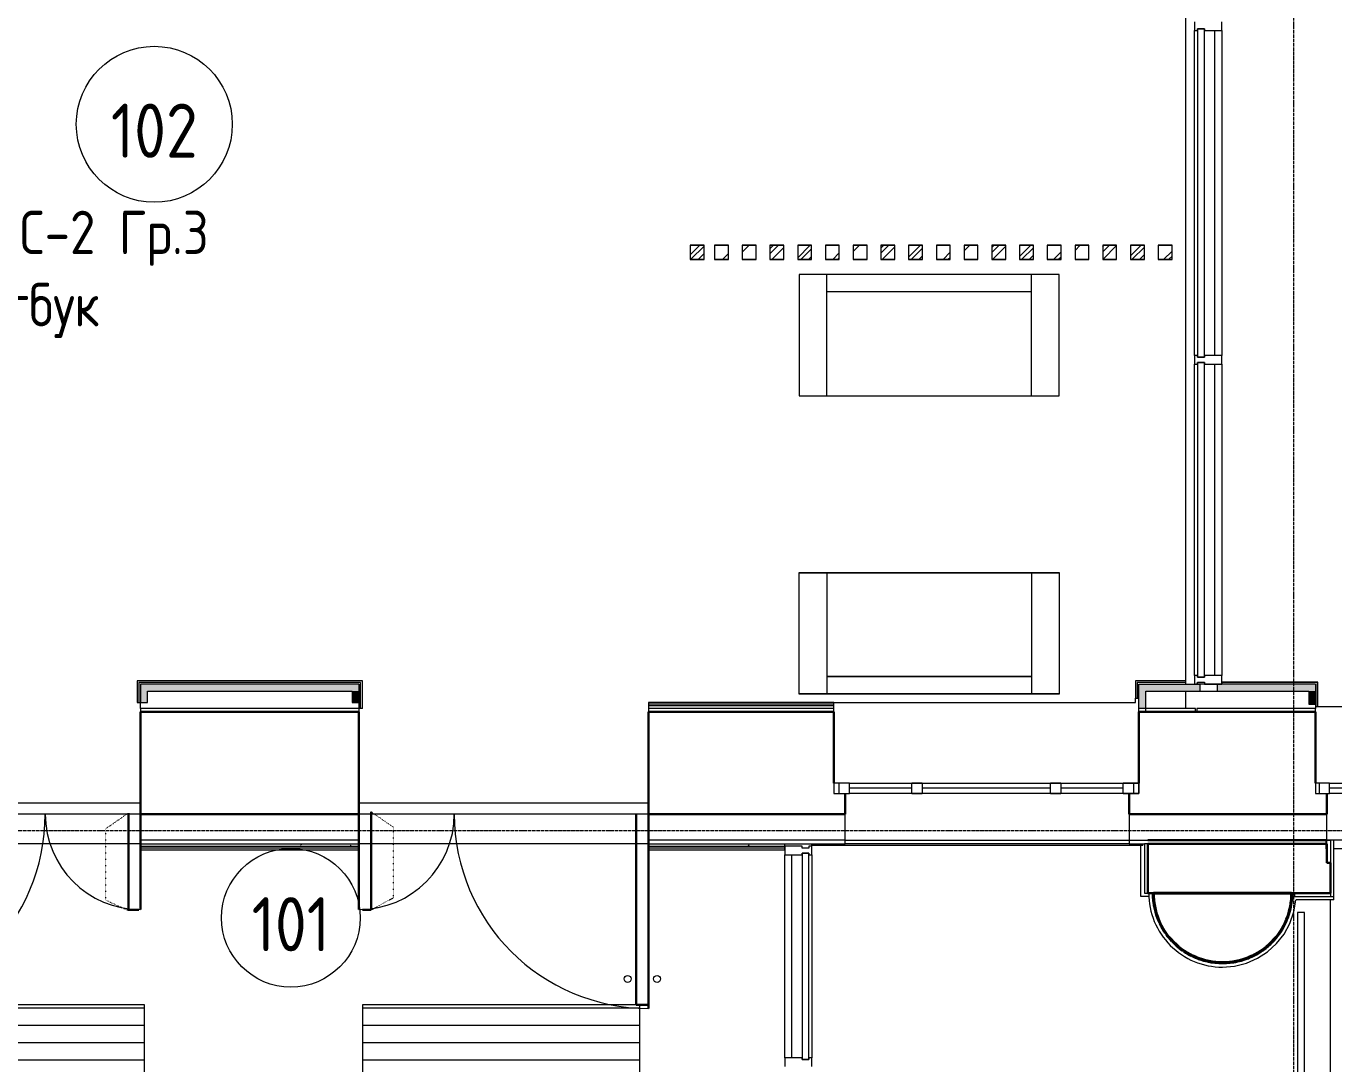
# Model space of a CAD drawing. Header units: millimetres. Extents: x -32 to 417638015, y -35 to 175284279.
# Drawn here: x 192930 to 200475, y 52216 to 58202 of the extents above; entities that cross this region are included whole.
import ezdxf
from ezdxf import colors
from ezdxf.entities.mleader import LeaderData, LeaderLine
from ezdxf.math import Vec2, Vec3

# ---------------------------------------------------------------- set-up
doc = ezdxf.new("R2010")
doc.units = ezdxf.units.MM
doc.linetypes.add('ADSK_Линия сетки', pattern=[25, 20, -2.5, 0, -2.5])
doc.linetypes.add('ADSK_Пунктирная_п1', pattern=[0.53, 0, -0.53])
for name, color, linetype, lineweight in [('_ Окна', 7, 'Continuous', 9), ('_ЭМ_ТХобщее_слой', 7, 'Continuous', 30), ('Аннотация', 7, 'Continuous', 18), ('Витраж', 7, 'Continuous', 9), ('Двери', 7, 'Continuous', 9), ('Колонны', 7, 'Continuous', 18), ('Ограждение', 7, 'Continuous', 9), ('Окна', 7, 'Continuous', 9), ('Оси', 253, 'Continuous', 9), ('Панели витража', 7, 'Continuous', 9), ('Перекрытие', 7, 'Continuous', 18), ('Стены внутренние', 7, 'Continuous', 18), ('Стены наружные', 7, 'Continuous', 18), ('Стены несущие', 7, 'Continuous', 30), ('Стены отделка', 7, 'Continuous', 30), ('Стены штриховка', 7, 'Continuous', 9), ('ТХ', 5, 'Continuous', 0), ('Узлы', 7, 'Continuous', 18), ('ШТРИХОВКА', 252, 'Continuous', 15)]:
    doc.layers.add(name, color=color, linetype=linetype, lineweight=lineweight)
doc.layers.add('_ЭМ_Надписи', color=7, linetype='Continuous')
doc.layers.add('ЭОМ_Лотки рабочие', color=5, linetype='Continuous')
doc.layers.add('Линии', color=7, linetype='Continuous', lineweight=9, true_color=0x00a600)
doc.styles.add('GOST Common', font='GOST_Common.ttf', dxfattribs={"width": 0.9, "height": 350})
doc.styles.add('ЭОМ', font='isocpeur.ttf', dxfattribs={"width": 0.85, "height": 250})
pattern_1 = [(0, (557.2, -361.09), (0, 100), [])]
pattern_2 = [(0, (557.2, 188.9), (406.4, 101.6), [33.528, -271.272, 33.528, -271.272, -1625.6]), (0, (557.2, 188.9), (406.4, 101.6), [-609.6, 33.528, -576.072, 33.528, -271.272, -711.2]), (0, (557.2, 188.9), (406.4, 101.6), [-1524, 33.528, -169.672, 33.528, -474.472]), (120, (709.6, 239.7), (-291.18818, 301.15272), [33.528, -271.272, 33.528, -271.272, -1625.6]), (120, (709.6, 239.7), (-291.18818, 301.15272), [-609.6, 33.528, -576.072, 33.528, -271.272, -711.2]), (120, (709.6, 239.7), (-291.18818, 301.15272), [-1524, 33.528, -169.672, 33.528, -474.472]), (240, (760.4, 442.9), (-115.21182, -402.75272), [33.528, -271.272, 33.528, -271.272, -1625.6]), (240, (760.4, 442.9), (-115.21182, -402.75272), [-609.6, 33.528, -576.072, 33.528, -271.272, -711.2]), (240, (760.4, 442.9), (-115.21182, -402.75272), [-1524, 33.528, -169.672, 33.528, -474.472])]

# ---------------------------------------------------------------- blocks, each defined once
blk = doc.blocks.new('ТХ 1 этаж.')
at = {"layer": 'Ограждение', "true_color": 0x939598}
h = blk.add_hatch(dxfattribs=at)
h.set_pattern_fill('FP_23', color=252, style=0, pattern_type=2)
h.set_pattern_definition([(45, (7413.68, -1367.48), (-106.066, 106.066), [])])
h.paths.add_polyline_path([(25989.4, 3722.8), (26069.4, 3722.8), (26069.4, 3802.8), (25989.4, 3802.8)])
h.paths.add_polyline_path([(35660.7, 3722.8), (35660.7, 3802.8), (35580.7, 3802.8), (35580.7, 3722.8)])
h.paths.add_polyline_path([(26469.4, 3722.8), (26549.4, 3722.8), (26549.4, 3802.8), (26469.4, 3802.8)])
h.paths.add_polyline_path([(26949.4, 3722.8), (27029.4, 3722.8), (27029.4, 3802.8), (26949.4, 3802.8)])
h.paths.add_polyline_path([(36140.7, 3722.8), (36140.7, 3802.8), (36060.7, 3802.8), (36060.7, 3722.8)])
h.paths.add_polyline_path([(26229.4, 3722.8), (26229.4, 3802.8), (26149.4, 3802.8), (26149.4, 3722.8)])
h.paths.add_polyline_path([(36255.4, 3722.8), (36300.7, 3722.8), (36300.7, 3802.8), (36220.7, 3802.8), (36220.7, 3722.8)])
h.paths.add_polyline_path([(35820.7, 3722.8), (35820.7, 3802.8), (35740.7, 3802.8), (35740.7, 3722.8)])
h.paths.add_polyline_path([(26389.4, 3722.8), (26389.4, 3802.8), (26309.4, 3802.8), (26309.4, 3722.8)])
h.paths.add_polyline_path([(26789.4, 3722.8), (26869.4, 3722.8), (26869.4, 3802.8), (26789.4, 3802.8)])
h.paths.add_polyline_path([(35980.7, 3722.8), (35980.7, 3802.8), (35900.7, 3802.8), (35900.7, 3722.8)])
h.paths.add_polyline_path([(36860.7, 3722.8), (36940.7, 3722.8), (36940.7, 3802.8), (36860.7, 3802.8)])
h.paths.add_polyline_path([(26629.4, 3722.8), (26709.4, 3722.8), (26709.4, 3802.8), (26629.4, 3802.8)])
h.paths.add_polyline_path([(37020.7, 3722.8), (37100.7, 3722.8), (37100.7, 3802.8), (37020.7, 3802.8)])
h.paths.add_polyline_path([(37260.7, 3722.8), (37260.7, 3802.8), (37180.7, 3802.8), (37180.7, 3722.8)])
h.paths.add_polyline_path([(27749.4, 3722.8), (27829.4, 3722.8), (27829.4, 3802.8), (27749.4, 3802.8)])
h.paths.add_polyline_path([(36620.7, 3722.8), (36620.7, 3802.8), (36540.7, 3802.8), (36540.7, 3722.8)])
h.paths.add_polyline_path([(27909.4, 3722.8), (27989.4, 3722.8), (27989.4, 3802.8), (27909.4, 3802.8)])
h.paths.add_polyline_path([(28069.4, 3722.8), (28149.4, 3722.8), (28149.4, 3802.8), (28069.4, 3802.8)])
h.paths.add_polyline_path([(36780.7, 3722.8), (36780.7, 3802.8), (36700.7, 3802.8), (36700.7, 3722.8)])
h.paths.add_polyline_path([(28389.4, 3722.8), (28469.4, 3722.8), (28469.4, 3802.8), (28389.4, 3802.8)])
h.paths.add_polyline_path([(36460.7, 3722.8), (36460.7, 3802.8), (36380.7, 3802.8), (36380.7, 3722.8)])
h.paths.add_polyline_path([(28229.4, 3722.8), (28309.4, 3722.8), (28309.4, 3802.8), (28229.4, 3802.8)])
h.paths.add_polyline_path([(34780.7, 3722.8), (34860.7, 3722.8), (34860.7, 3802.8), (34780.7, 3802.8)])
h.paths.add_polyline_path([(28549.4, 3722.8), (28629.4, 3722.8), (28629.4, 3802.8), (28549.4, 3802.8)])
h.paths.add_polyline_path([(35180.7, 3722.8), (35180.7, 3802.8), (35100.7, 3802.8), (35100.7, 3722.8)])
h.paths.add_polyline_path([(27269.4, 3722.8), (27349.4, 3722.8), (27349.4, 3802.8), (27269.4, 3802.8)])
h.paths.add_polyline_path([(35340.7, 3722.8), (35340.7, 3802.8), (35260.7, 3802.8), (35260.7, 3722.8)])
h.paths.add_polyline_path([(27109.4, 3722.8), (27189.4, 3722.8), (27189.4, 3802.8), (27109.4, 3802.8)])
h.paths.add_polyline_path([(35500.7, 3722.8), (35500.7, 3802.8), (35420.7, 3802.8), (35420.7, 3722.8)])
h.paths.add_polyline_path([(27589.4, 3722.8), (27669.4, 3722.8), (27669.4, 3802.8), (27589.4, 3802.8)])
h.paths.add_polyline_path([(35020.7, 3722.8), (35020.7, 3802.8), (34940.7, 3802.8), (34940.7, 3722.8)])
h.paths.add_polyline_path([(34560.7, 3722.8), (34560.7, 3802.8), (34480.7, 3802.8), (34480.7, 3722.8), (34539.4, 3722.8)])
h.paths.add_polyline_path([(27429.4, 3722.8), (27509.4, 3722.8), (27509.4, 3802.8), (27429.4, 3802.8)])
h.paths.add_polyline_path([(34700.7, 3722.8), (34700.7, 3802.8), (34620.7, 3802.8), (34620.7, 3722.8)])
at = {"layer": 'Ограждение', "color": 252, "lineweight": 18, "true_color": 0x939598}
for p, q in [((34560.7, 3802.8), (34480.7, 3802.8)), ((34480.7, 3802.8), (34480.7, 3722.8)), ((34560.7, 3722.8), (34560.7, 3802.8)), ((34700.7, 3802.8), (34620.7, 3802.8)), ((34620.7, 3802.8), (34620.7, 3722.8)), ((34700.7, 3722.8), (34700.7, 3802.8)), ((34860.7, 3802.8), (34780.7, 3802.8)), ((34780.7, 3802.8), (34780.7, 3722.8)), ((34860.7, 3722.8), (34860.7, 3802.8)), ((35020.7, 3802.8), (34940.7, 3802.8)), ((34940.7, 3802.8), (34940.7, 3722.8)), ((35020.7, 3722.8), (35020.7, 3802.8)), ((35180.7, 3802.8), (35100.7, 3802.8)), ((35100.7, 3802.8), (35100.7, 3722.8)), ((35180.7, 3722.8), (35180.7, 3802.8)), ((35340.7, 3802.8), (35260.7, 3802.8)), ((35260.7, 3802.8), (35260.7, 3722.8)), ((35340.7, 3722.8), (35340.7, 3802.8)), ((35500.7, 3802.8), (35420.7, 3802.8)), ((35420.7, 3802.8), (35420.7, 3722.8)), ((35500.7, 3722.8), (35500.7, 3802.8)), ((35660.7, 3802.8), (35580.7, 3802.8)), ((35580.7, 3802.8), (35580.7, 3722.8)), ((35660.7, 3722.8), (35660.7, 3802.8)), ((35820.7, 3802.8), (35740.7, 3802.8)), ((35740.7, 3802.8), (35740.7, 3722.8)), ((35820.7, 3722.8), (35820.7, 3802.8)), ((35980.7, 3802.8), (35900.7, 3802.8)), ((35900.7, 3802.8), (35900.7, 3722.8)), ((35980.7, 3722.8), (35980.7, 3802.8)), ((36140.7, 3802.8), (36060.7, 3802.8)), ((36060.7, 3802.8), (36060.7, 3722.8)), ((36140.7, 3722.8), (36140.7, 3802.8)), ((36300.7, 3802.8), (36220.7, 3802.8)), ((36220.7, 3802.8), (36220.7, 3722.8)), ((36300.7, 3722.8), (36300.7, 3802.8)), ((36460.7, 3802.8), (36380.7, 3802.8)), ((36380.7, 3802.8), (36380.7, 3722.8)), ((36460.7, 3722.8), (36460.7, 3802.8)), ((36620.7, 3802.8), (36540.7, 3802.8)), ((36540.7, 3802.8), (36540.7, 3722.8)), ((36620.7, 3722.8), (36620.7, 3802.8)), ((36780.7, 3802.8), (36700.7, 3802.8)), ((36700.7, 3802.8), (36700.7, 3722.8)), ((36780.7, 3722.8), (36780.7, 3802.8)), ((36940.7, 3802.8), (36860.7, 3802.8)), ((36860.7, 3802.8), (36860.7, 3722.8)), ((36940.7, 3722.8), (36940.7, 3802.8)), ((37100.7, 3802.8), (37020.7, 3802.8)), ((37020.7, 3802.8), (37020.7, 3722.8)), ((37100.7, 3722.8), (37100.7, 3802.8)), ((37260.7, 3802.8), (37180.7, 3802.8)), ((37180.7, 3802.8), (37180.7, 3722.8)), ((37260.7, 3722.8), (37260.7, 3802.8)), ((34480.7, 3722.8), (34560.7, 3722.8)), ((34620.7, 3722.8), (34700.7, 3722.8)), ((34780.7, 3722.8), (34860.7, 3722.8)), ((34940.7, 3722.8), (35020.7, 3722.8)), ((35100.7, 3722.8), (35180.7, 3722.8)), ((35260.7, 3722.8), (35340.7, 3722.8)), ((35420.7, 3722.8), (35500.7, 3722.8)), ((35580.7, 3722.8), (35660.7, 3722.8)), ((35740.7, 3722.8), (35820.7, 3722.8)), ((35900.7, 3722.8), (35980.7, 3722.8)), ((36060.7, 3722.8), (36140.7, 3722.8)), ((36220.7, 3722.8), (36300.7, 3722.8)), ((36380.7, 3722.8), (36460.7, 3722.8)), ((36540.7, 3722.8), (36620.7, 3722.8)), ((36700.7, 3722.8), (36780.7, 3722.8)), ((36860.7, 3722.8), (36940.7, 3722.8)), ((37020.7, 3722.8), (37100.7, 3722.8)), ((37180.7, 3722.8), (37260.7, 3722.8))]:
    blk.add_line(p, q, dxfattribs=at)
at = {"layer": 'ТХ', "color": 252, "true_color": 0x939598}
for p, q in [((35269.4, 2936), (35269.4, 3636)), ((36449.4, 2936), (36449.4, 3636)), ((36449.4, 3536), (35269.4, 3536)), ((35269.4, 1915.8), (35269.4, 1215.8)), ((36449.4, 1915.8), (36449.4, 1215.8)), ((36449.4, 1315.8), (35269.4, 1315.8))]:
    blk.add_line(p, q, dxfattribs=at)
for points in [[(36609.4, 3636), (35109.4, 3636), (35109.4, 2936), (36609.4, 2936)], [(36609.4, 1215.8), (35109.4, 1215.8), (35109.4, 1915.8), (36609.4, 1915.8)]]:
    blk.add_lwpolyline(points, close=True, dxfattribs=at)
blk = doc.blocks.new('1 этаж')
at = {"layer": 'Ограждение'}
h = blk.add_hatch(dxfattribs=at)
h.set_pattern_fill('FP_23', color=8, style=0, pattern_type=2)
h.set_pattern_definition([(45, (557.2, 188.9), (-106.066, 106.066), [])])
h.paths.add_polyline_path([(19132.879, 5279.133), (19212.879, 5279.133), (19212.879, 5359.133), (19132.879, 5359.133)])
h.paths.add_polyline_path([(28804.201, 5279.133), (28804.201, 5359.133), (28724.201, 5359.133), (28724.201, 5279.133)])
h.paths.add_polyline_path([(19612.879, 5279.133), (19692.879, 5279.133), (19692.879, 5359.133), (19612.879, 5359.133)])
h.paths.add_polyline_path([(20092.879, 5279.133), (20172.879, 5279.133), (20172.879, 5359.133), (20092.879, 5359.133)])
h.paths.add_polyline_path([(29284.201, 5279.133), (29284.201, 5359.133), (29204.201, 5359.133), (29204.201, 5279.133)])
h.paths.add_polyline_path([(19372.879, 5279.133), (19372.879, 5359.133), (19292.879, 5359.133), (19292.879, 5279.133)])
h.paths.add_polyline_path([(29398.894, 5279.133), (29444.201, 5279.133), (29444.201, 5359.133), (29364.201, 5359.133), (29364.201, 5279.133)])
h.paths.add_polyline_path([(28964.201, 5279.133), (28964.201, 5359.133), (28884.201, 5359.133), (28884.201, 5279.133)])
h.paths.add_polyline_path([(19532.879, 5279.133), (19532.879, 5359.133), (19452.879, 5359.133), (19452.879, 5279.133)])
h.paths.add_polyline_path([(19932.879, 5279.133), (20012.879, 5279.133), (20012.879, 5359.133), (19932.879, 5359.133)])
h.paths.add_polyline_path([(29124.201, 5279.133), (29124.201, 5359.133), (29044.201, 5359.133), (29044.201, 5279.133)])
h.paths.add_polyline_path([(30004.201, 5279.133), (30084.201, 5279.133), (30084.201, 5359.133), (30004.201, 5359.133)])
h.paths.add_polyline_path([(19772.879, 5279.133), (19852.879, 5279.133), (19852.879, 5359.133), (19772.879, 5359.133)])
h.paths.add_polyline_path([(30164.201, 5279.133), (30244.201, 5279.133), (30244.201, 5359.133), (30164.201, 5359.133)])
h.paths.add_polyline_path([(30404.201, 5279.133), (30404.201, 5359.133), (30324.201, 5359.133), (30324.201, 5279.133)])
h.paths.add_polyline_path([(20892.879, 5279.133), (20972.879, 5279.133), (20972.879, 5359.133), (20892.879, 5359.133)])
h.paths.add_polyline_path([(29764.201, 5279.133), (29764.201, 5359.133), (29684.201, 5359.133), (29684.201, 5279.133)])
h.paths.add_polyline_path([(21052.879, 5279.133), (21132.879, 5279.133), (21132.879, 5359.133), (21052.879, 5359.133)])
h.paths.add_polyline_path([(21212.879, 5279.133), (21292.879, 5279.133), (21292.879, 5359.133), (21212.879, 5359.133)])
h.paths.add_polyline_path([(29924.201, 5279.133), (29924.201, 5359.133), (29844.201, 5359.133), (29844.201, 5279.133)])
h.paths.add_polyline_path([(21532.879, 5279.133), (21612.879, 5279.133), (21612.879, 5359.133), (21532.879, 5359.133)])
h.paths.add_polyline_path([(29604.201, 5279.133), (29604.201, 5359.133), (29524.201, 5359.133), (29524.201, 5279.133)])
h.paths.add_polyline_path([(21372.879, 5279.133), (21452.879, 5279.133), (21452.879, 5359.133), (21372.879, 5359.133)])
h.paths.add_polyline_path([(27924.201, 5279.133), (28004.201, 5279.133), (28004.201, 5359.133), (27924.201, 5359.133)])
h.paths.add_polyline_path([(21692.879, 5279.133), (21772.879, 5279.133), (21772.879, 5359.133), (21692.879, 5359.133)])
h.paths.add_polyline_path([(28324.201, 5279.133), (28324.201, 5359.133), (28244.201, 5359.133), (28244.201, 5279.133)])
h.paths.add_polyline_path([(20412.879, 5279.133), (20492.879, 5279.133), (20492.879, 5359.133), (20412.879, 5359.133)])
h.paths.add_polyline_path([(28484.201, 5279.133), (28484.201, 5359.133), (28404.201, 5359.133), (28404.201, 5279.133)])
h.paths.add_polyline_path([(20252.879, 5279.133), (20332.879, 5279.133), (20332.879, 5359.133), (20252.879, 5359.133)])
h.paths.add_polyline_path([(28644.201, 5279.133), (28644.201, 5359.133), (28564.201, 5359.133), (28564.201, 5279.133)])
h.paths.add_polyline_path([(20732.879, 5279.133), (20812.879, 5279.133), (20812.879, 5359.133), (20732.879, 5359.133)])
h.paths.add_polyline_path([(28164.201, 5279.133), (28164.201, 5359.133), (28084.201, 5359.133), (28084.201, 5279.133)])
h.paths.add_polyline_path([(27704.201, 5279.133), (27704.201, 5359.133), (27624.201, 5359.133), (27624.201, 5279.133), (27682.95, 5279.133)])
h.paths.add_polyline_path([(20572.879, 5279.133), (20652.879, 5279.133), (20652.879, 5359.133), (20572.879, 5359.133)])
h.paths.add_polyline_path([(27844.201, 5279.133), (27844.201, 5359.133), (27764.201, 5359.133), (27764.201, 5279.133)])
at = {"layer": 'Стены внутренние', "lineweight": 9}
h = blk.add_hatch(dxfattribs=at)
h.set_pattern_fill('FP_8', color=8, style=0, pattern_type=2)
h.set_pattern_definition([(45, (557.2, 188.9), (-106.066, 106.066), []), (135, (557.2, 188.9), (-106.066, -106.066), [])])
h.paths.add_polyline_path([(30591.201, 2787.133), (30666.201, 2787.133), (30666.201, 2828.122), (30566.201, 2827.133), (30566.201, 2787.133)])
h.paths.add_polyline_path([(30641.781, 8493.122), (30641.781, 8494.111), (30666.201, 8494.111), (30666.201, 8514.111), (30566.201, 8514.111), (30566.201, 8493.122), (30591.201, 8493.122)])
at = {"layer": 'Стены внутренние'}
for points in [[(24492.625, 2722.133), (24492.625, 2827.133), (24452.625, 2827.133), (24452.625, 2722.133)], [(25672.762, 2787.133), (25712.762, 2787.133), (25712.762, 2827.133), (24492.625, 2827.133), (24492.625, 2787.133), (25487.54, 2787.133)], [(30213.328, 2667.133), (30213.328, 2687.133), (30252.328, 2687.133), (30252.328, 2827.133), (30212.328, 2827.133), (30212.328, 2667.133)], [(25672.762, 2722.133), (25712.762, 2722.133), (25712.762, 2787.133), (25672.762, 2787.133)], [(31192.327, 2712.133), (31232.327, 2712.133), (31232.327, 2787.133), (31192.327, 2787.133)]]:
    blk.add_hatch(color=8, dxfattribs=at).paths.add_polyline_path(points)
h = blk.add_hatch(color=8, dxfattribs=at)
h.paths.add_polyline_path([(30434.34, 2787.133), (30566.201, 2787.133), (30566.201, 2827.133), (30252.328, 2827.133), (30252.328, 2787.133)])
h.paths.add_polyline_path([(30765.47, 2787.133), (31232.327, 2787.133), (31232.327, 2827.133), (30666.201, 2827.133), (30666.201, 2787.133), (30691.201, 2787.133)])
at = {"layer": 'Стены внутренние', "lineweight": 9}
h = blk.add_hatch(dxfattribs=at)
h.set_pattern_fill('FP_12', color=8, style=0, pattern_type=2)
h.set_pattern_definition(pattern_2)
h.paths.add_polyline_path([(27385.061, 2687.133), (28452.328, 2687.133), (28452.328, 2702.133), (27382.762, 2702.133), (27382.762, 2687.133)])
h = blk.add_hatch(dxfattribs=at)
h.set_pattern_fill('FP_12', color=8, style=0, pattern_type=2)
h.set_pattern_definition(pattern_2)
h.paths.add_polyline_path([(28018.201, 1892.133), (28018.201, 1907.133), (27382.762, 1907.133), (27382.762, 1892.133), (27643.855, 1892.133)])
h.paths.add_polyline_path([(22782.625, 1892.133), (22782.625, 1907.133), (21898.201, 1907.133), (21898.201, 1892.133), (22320.782, 1892.133)])
h.paths.add_polyline_path([(25487.54, 1892.133), (25712.762, 1892.133), (25712.762, 1907.133), (24452.625, 1907.133), (24452.625, 1892.133)])
at = {"layer": 'Узлы', "lineweight": 9}
h = blk.add_hatch(dxfattribs=at)
h.set_pattern_fill('FP_32', color=8, style=0, pattern_type=2)
h.set_pattern_definition(pattern_1)
h.paths.add_polyline_path([(24433.201, 377.133), (24475.701, 377.133), (24475.701, 977.133), (22875.701, 977.133), (22875.701, 377.133), (24431.954, 377.133)])
h = blk.add_hatch(dxfattribs=at)
h.set_pattern_fill('FP_32', color=8, style=0, pattern_type=2)
h.set_pattern_definition(pattern_1)
h.paths.add_polyline_path([(27233.201, 347.133), (27332.762, 347.133), (27332.762, 977.133), (25732.762, 977.133), (25732.762, 347.133), (27223.201, 347.133)])
at = {"layer": '_ Окна', "color": 8, "lineweight": 18}
for p, q in [((28542.328, 2257.133), (28452.328, 2257.133)), ((28452.328, 2257.133), (28452.328, 2197.133)), ((28452.328, 2197.133), (28542.328, 2197.133)), ((28542.328, 2197.133), (28542.328, 2257.133)), ((28902.328, 2197.133), (28902.328, 2257.133)), ((28902.328, 2257.133), (28962.328, 2257.133)), ((28962.328, 2197.133), (28902.328, 2197.133)), ((28962.328, 2257.133), (28962.328, 2197.133)), ((29702.328, 2197.133), (29702.328, 2257.133)), ((29702.328, 2257.133), (29762.328, 2257.133)), ((29762.328, 2197.133), (29702.328, 2197.133)), ((29762.328, 2257.133), (29762.328, 2197.133)), ((30122.328, 2197.133), (30122.328, 2257.133)), ((30122.328, 2257.133), (30212.328, 2257.133)), ((30212.328, 2197.133), (30122.328, 2197.133)), ((30212.328, 2257.133), (30212.328, 2197.133)), ((31312.327, 2257.133), (31232.327, 2257.133)), ((31232.327, 2257.133), (31232.327, 2197.133)), ((31232.327, 2197.133), (31312.327, 2197.133)), ((31312.327, 2197.133), (31312.327, 2257.133))]:
    blk.add_line(p, q, dxfattribs=at)
at = {"layer": '_ Окна', "color": 8}
for p, q in [((28482.328, 2257.133), (28482.328, 2197.133)), ((28902.328, 2227.133), (28542.328, 2227.133)), ((29702.328, 2227.133), (28962.328, 2227.133)), ((30122.328, 2227.133), (29762.328, 2227.133)), ((30182.328, 2257.133), (30182.328, 2197.133)), ((31252.327, 2257.133), (31252.327, 2197.133)), ((31672.327, 2227.133), (31312.327, 2227.133))]:
    blk.add_line(p, q, dxfattribs=at)
at = {"layer": 'Витраж', "color": 8, "lineweight": 18, "extrusion": (0, 0, -1)}
for p, q in [((30534.201, 6648.122), (30534.201, 6598.122)), ((30691.201, 6598.122), (30691.201, 6648.122)), ((30534.201, 6598.122), (30551.201, 6598.122)), ((30551.201, 6598.122), (30551.201, 6608.122)), ((30551.201, 6608.122), (30591.201, 6608.122)), ((30591.201, 6608.122), (30591.201, 6598.122)), ((30591.201, 6598.122), (30691.201, 6598.122)), ((30551.201, 4723.122), (30534.201, 4723.122)), ((30534.201, 4723.122), (30534.201, 4673.122)), ((30551.201, 4713.122), (30551.201, 4723.122)), ((30591.201, 4713.122), (30551.201, 4713.122)), ((30551.201, 4673.122), (30551.201, 4683.122)), ((30551.201, 4683.122), (30591.201, 4683.122)), ((30691.201, 4723.122), (30591.201, 4723.122)), ((30591.201, 4723.122), (30591.201, 4713.122)), ((30591.201, 4683.122), (30591.201, 4673.122)), ((30691.201, 4673.122), (30691.201, 4723.122)), ((30534.201, 4673.122), (30551.201, 4673.122)), ((30591.201, 4673.122), (30691.201, 4673.122)), ((30551.201, 2878.122), (30534.201, 2878.122)), ((30534.201, 2878.122), (30534.201, 2828.122)), ((30551.201, 2868.122), (30551.201, 2878.122)), ((30591.201, 2868.122), (30551.201, 2868.122)), ((30691.201, 2878.122), (30591.201, 2878.122)), ((30591.201, 2878.122), (30591.201, 2868.122)), ((30691.201, 2828.122), (30691.201, 2878.122)), ((30534.201, 2828.122), (30551.201, 2828.122)), ((30551.201, 2828.122), (30551.201, 2838.122)), ((30551.201, 2838.122), (30591.201, 2838.122)), ((30591.201, 2838.122), (30591.201, 2828.122)), ((30591.201, 2828.122), (30691.201, 2828.122)), ((28268.968, 1892.133), (28168.968, 1892.133)), ((28168.968, 1892.133), (28168.968, 1842.133)), ((28268.968, 1882.133), (28268.968, 1892.133)), ((28308.968, 1892.133), (28308.968, 1882.133)), ((28325.968, 1892.133), (28308.968, 1892.133)), ((28325.968, 1842.133), (28325.968, 1892.133)), ((28168.968, 1842.133), (28268.968, 1842.133)), ((28308.968, 1882.133), (28268.968, 1882.133)), ((28268.968, 1842.133), (28268.968, 1852.133)), ((28268.968, 1852.133), (28308.968, 1852.133)), ((28308.968, 1852.133), (28308.968, 1842.133)), ((28308.968, 1842.133), (28325.968, 1842.133)), ((28268.968, 672.133), (28168.968, 672.133)), ((28168.968, 672.133), (28168.968, 622.133)), ((28268.968, 662.133), (28268.968, 672.133)), ((28308.968, 662.133), (28268.968, 662.133)), ((28308.968, 672.133), (28308.968, 662.133)), ((28325.968, 672.133), (28308.968, 672.133)), ((28325.968, 622.133), (28325.968, 672.133))]:
    blk.add_line(p, q, dxfattribs=at)
at = {"layer": 'Витраж', "color": 8}
for p, q in [((30534.201, 4723.122), (30534.201, 6598.122)), ((30651.201, 4723.122), (30651.201, 6598.122)), ((30534.201, 2878.122), (30534.201, 4673.122)), ((30651.201, 2878.122), (30651.201, 4673.122)), ((28208.968, 1842.133), (28208.968, 672.133)), ((28325.968, 1842.133), (28325.968, 672.133))]:
    blk.add_line(p, q, dxfattribs=at)
at = {"layer": 'Двери', "color": 8, "lineweight": 30}
for p, q in [((24452.625, 2077.133), (24452.625, 1527.133)), ((25712.762, 2077.133), (25712.762, 1527.133)), ((27382.762, 2077.133), (27382.762, 957.133))]:
    blk.add_line(p, q, dxfattribs=at)
at = {"layer": 'Двери', "color": 8}
for centre, radius, start, end in [((22782.625, 2077.133), 1120, 270, 0), ((24452.625, 2077.133), 550, 180, 270), ((25712.762, 2077.133), 550, 270, 0), ((27382.762, 2077.133), 1120, 180, 270)]:
    blk.add_arc(centre, radius, start, end, dxfattribs=at)
at = {"layer": 'Колонны', "color": 8, "lineweight": 40}
blk.add_line((31094.031, 1622.329), (30296.234, 1622.329), dxfattribs=at)
for start, end in [(179.757967, 270), (270, 0.242033)]:
    blk.add_arc((30695.132, 1620.644), 398.902, start, end, dxfattribs=at)
at = {"layer": 'Колонны', "color": 8}
for start, end in [(354.6541223, 0.2380922), (189.3222111, 192.4715937), (345.1896533, 349.3454913), (198.8859679, 202.6256227), (335.7589651, 339.9405875), (208.4607719, 212.4207869), (218.05287, 222.0960701), (316.9406803, 321.0910047), (326.344525, 330.5244582), (227.6740796, 231.7168743), (307.5441537, 311.6286496), (237.3497451, 241.3083885), (247.1458089, 250.8823745), (257.3050869, 260.4452485), (279.3813681, 282.4852519), (288.7656874, 292.4777748), (298.1529253, 302.1125117)]:
    blk.add_arc((30695.132, 1620.644), 405.504, start, end, dxfattribs=at)
at = {"layer": 'Линии', "color": 8, "linetype": 'ADSK_Пунктирная_п1'}
for p, q in [((24252.625, 1994.38), (24382.625, 2084.03)), ((25911.382, 2002.133), (25782.762, 2090.831)), ((24252.625, 1580.59), (24252.625, 1994.38)), ((25911.382, 1592.133), (25911.382, 2002.133)), ((25782.762, 1524.633), (25911.382, 1595.929)), ((24382.625, 1519.97), (24252.625, 1580.59))]:
    blk.add_line(p, q, dxfattribs=at)
at = {"layer": 'Линии', "color": 8, "lineweight": 30}
for p, q in [((24382.625, 1524.633), (24382.625, 2084.03)), ((25782.762, 1524.633), (25782.762, 2090.831)), ((27312.762, 977.133), (27312.762, 2077.133)), ((24442.625, 1524.633), (24382.625, 1524.633)), ((25732.625, 1524.633), (25782.762, 1524.633)), ((27382.625, 977.133), (27312.762, 977.133))]:
    blk.add_line(p, q, dxfattribs=at)
at = {"layer": 'Линии', "color": 8}
for points in [[(22875.701, 377.133), (24475.701, 377.133), (24475.701, 977.133), (22875.701, 977.133)], [(27332.762, 977.133), (25732.762, 977.133), (25732.762, 347.133), (27332.762, 347.133)]]:
    blk.add_lwpolyline(points, close=True, dxfattribs=at)
for centre, radius in [((24532.045, 6057.077), 450), ((25319.876, 1479.464), 400)]:
    blk.add_circle(centre, radius, dxfattribs=at)
at = {"layer": 'Линии', "color": 8, "lineweight": 18}
for centre in [(27262.762, 1127.015), (27432.762, 1127.015)]:
    blk.add_circle(centre, 20, dxfattribs=at)
at = {"layer": 'Ограждение', "color": 8, "lineweight": 18}
for p, q in [((27704.201, 5359.133), (27624.201, 5359.133)), ((27624.201, 5359.133), (27624.201, 5279.133)), ((27704.201, 5279.133), (27704.201, 5359.133)), ((27844.201, 5359.133), (27764.201, 5359.133)), ((27764.201, 5359.133), (27764.201, 5279.133)), ((27844.201, 5279.133), (27844.201, 5359.133)), ((28004.201, 5359.133), (27924.201, 5359.133)), ((27924.201, 5359.133), (27924.201, 5279.133)), ((28004.201, 5279.133), (28004.201, 5359.133)), ((28164.201, 5359.133), (28084.201, 5359.133)), ((28084.201, 5359.133), (28084.201, 5279.133)), ((28164.201, 5279.133), (28164.201, 5359.133)), ((28324.201, 5359.133), (28244.201, 5359.133)), ((28244.201, 5359.133), (28244.201, 5279.133)), ((28324.201, 5279.133), (28324.201, 5359.133)), ((28484.201, 5359.133), (28404.201, 5359.133)), ((28404.201, 5359.133), (28404.201, 5279.133)), ((28484.201, 5279.133), (28484.201, 5359.133)), ((28644.201, 5359.133), (28564.201, 5359.133)), ((28564.201, 5359.133), (28564.201, 5279.133)), ((28644.201, 5279.133), (28644.201, 5359.133)), ((28804.201, 5359.133), (28724.201, 5359.133)), ((28724.201, 5359.133), (28724.201, 5279.133)), ((28804.201, 5279.133), (28804.201, 5359.133)), ((28964.201, 5359.133), (28884.201, 5359.133)), ((28884.201, 5359.133), (28884.201, 5279.133)), ((28964.201, 5279.133), (28964.201, 5359.133)), ((29124.201, 5359.133), (29044.201, 5359.133)), ((29044.201, 5359.133), (29044.201, 5279.133)), ((29124.201, 5279.133), (29124.201, 5359.133)), ((29284.201, 5359.133), (29204.201, 5359.133)), ((29204.201, 5359.133), (29204.201, 5279.133)), ((29284.201, 5279.133), (29284.201, 5359.133)), ((29444.201, 5359.133), (29364.201, 5359.133)), ((29364.201, 5359.133), (29364.201, 5279.133)), ((29444.201, 5279.133), (29444.201, 5359.133)), ((29604.201, 5359.133), (29524.201, 5359.133)), ((29524.201, 5359.133), (29524.201, 5279.133)), ((29604.201, 5279.133), (29604.201, 5359.133)), ((29764.201, 5359.133), (29684.201, 5359.133)), ((29684.201, 5359.133), (29684.201, 5279.133)), ((29764.201, 5279.133), (29764.201, 5359.133)), ((29924.201, 5359.133), (29844.201, 5359.133)), ((29844.201, 5359.133), (29844.201, 5279.133)), ((29924.201, 5279.133), (29924.201, 5359.133)), ((30084.201, 5359.133), (30004.201, 5359.133)), ((30004.201, 5359.133), (30004.201, 5279.133)), ((30084.201, 5279.133), (30084.201, 5359.133)), ((30244.201, 5359.133), (30164.201, 5359.133)), ((30164.201, 5359.133), (30164.201, 5279.133)), ((30244.201, 5279.133), (30244.201, 5359.133)), ((30404.201, 5359.133), (30324.201, 5359.133)), ((30324.201, 5359.133), (30324.201, 5279.133)), ((30404.201, 5279.133), (30404.201, 5359.133)), ((27624.201, 5279.133), (27704.201, 5279.133)), ((27764.201, 5279.133), (27844.201, 5279.133)), ((27924.201, 5279.133), (28004.201, 5279.133)), ((28084.201, 5279.133), (28164.201, 5279.133)), ((28244.201, 5279.133), (28324.201, 5279.133)), ((28404.201, 5279.133), (28484.201, 5279.133)), ((28564.201, 5279.133), (28644.201, 5279.133)), ((28724.201, 5279.133), (28804.201, 5279.133)), ((28884.201, 5279.133), (28964.201, 5279.133)), ((29044.201, 5279.133), (29124.201, 5279.133)), ((29204.201, 5279.133), (29284.201, 5279.133)), ((29364.201, 5279.133), (29444.201, 5279.133)), ((29524.201, 5279.133), (29604.201, 5279.133)), ((29684.201, 5279.133), (29764.201, 5279.133)), ((29844.201, 5279.133), (29924.201, 5279.133)), ((30004.201, 5279.133), (30084.201, 5279.133)), ((30164.201, 5279.133), (30244.201, 5279.133)), ((30324.201, 5279.133), (30404.201, 5279.133))]:
    blk.add_line(p, q, dxfattribs=at)
at = {"layer": 'Ограждение', "color": 8}
for p, q in [((31127.368, 1510.656), (31127.368, -809.344)), ((31167.368, 1510.656), (31127.368, 1510.656)), ((31167.368, -809.344), (31167.368, 1510.656))]:
    blk.add_line(p, q, dxfattribs=at)
at = {"layer": 'Окна', "color": 8}
for p, q in [((28542.328, 2257.133), (28452.328, 2257.133)), ((28452.328, 2257.133), (28452.328, 2197.133)), ((28452.328, 2197.133), (28542.328, 2197.133)), ((28542.328, 2257.133), (28902.328, 2257.133)), ((28902.328, 2197.133), (28542.328, 2197.133)), ((28962.328, 2257.133), (28902.328, 2257.133)), ((28902.328, 2197.133), (28962.328, 2197.133)), ((28962.328, 2257.133), (29702.328, 2257.133)), ((29702.328, 2197.133), (28962.328, 2197.133)), ((29762.328, 2257.133), (29702.328, 2257.133)), ((29702.328, 2197.133), (29762.328, 2197.133)), ((29762.328, 2257.133), (30122.328, 2257.133)), ((30122.328, 2197.133), (29762.328, 2197.133)), ((30212.328, 2257.133), (30122.328, 2257.133)), ((30122.328, 2197.133), (30212.328, 2197.133)), ((30212.328, 2197.133), (30212.328, 2257.133)), ((31312.327, 2257.133), (31232.327, 2257.133)), ((31232.327, 2257.133), (31232.327, 2197.133)), ((31232.327, 2197.133), (31312.327, 2197.133)), ((31312.327, 2257.133), (31672.327, 2257.133)), ((31672.327, 2197.133), (31312.327, 2197.133))]:
    blk.add_line(p, q, dxfattribs=at)
at = {"layer": 'Оси', "color": 8, "linetype": 'ADSK_Линия сетки'}
for p, q in [((31106.766, -4162.595), (31106.766, 44411.9)), ((-9557.528, 1983.902), (56672.201, 1983.902))]:
    blk.add_line(p, q, dxfattribs=at)
at = {"layer": 'Панели витража', "color": 8, "lineweight": 18}
for p, q in [((30551.201, 6608.122), (30551.201, 4713.122)), ((30591.201, 6608.122), (30551.201, 6608.122)), ((30591.201, 4713.122), (30591.201, 6608.122)), ((30551.201, 4713.122), (30591.201, 4713.122)), ((30551.201, 4683.122), (30551.201, 2868.122)), ((30591.201, 4683.122), (30551.201, 4683.122)), ((30591.201, 2868.122), (30591.201, 4683.122)), ((30551.201, 2868.122), (30591.201, 2868.122))]:
    blk.add_line(p, q, dxfattribs=at)
blk.add_lwpolyline([(28268.968, 1852.133), (28268.968, 662.133), (28308.968, 662.133), (28308.968, 1852.133)], close=True, dxfattribs=at)
at = {"layer": 'Перекрытие', "color": 8}
for p, q in [((30484.201, 2847.133), (30484.201, 8482.111)), ((30691.201, 6598.122), (30691.201, 4723.122)), ((30691.201, 4673.122), (30691.201, 2878.122)), ((24452.625, 2687.133), (24452.625, 2722.133)), ((30484.201, 2687.133), (30484.201, 2787.133)), ((22782.625, 2142.133), (24452.625, 2142.133)), ((25712.762, 2142.133), (27382.762, 2142.133)), ((24452.625, 2077.133), (22782.625, 2077.133)), ((27382.762, 2077.133), (25712.762, 2077.133)), ((24452.625, 1907.133), (22782.625, 1907.133)), ((27382.762, 1907.133), (25712.762, 1907.133)), ((28168.968, 672.133), (28168.968, 1842.133)), ((31317.799, -1146.365), (31317.799, 1582.329))]:
    blk.add_line(p, q, dxfattribs=at)
at = {"layer": 'Стены внутренние', "color": 8}
for p, q in [((28452.328, 2722.133), (30192.328, 2722.133)), ((30192.328, 2722.133), (30192.328, 2747.133)), ((31297.327, 1927.329), (31317.368, 1927.329)), ((31317.368, 1927.329), (31317.368, 1927.133))]:
    blk.add_line(p, q, dxfattribs=at)
at = {"layer": 'Стены наружные', "color": 8}
for p, q in [((31232.327, 2699.133), (31232.327, 2687.133)), ((31244.327, 2699.133), (33052.327, 2699.133)), ((28325.968, 1897.133), (28325.968, 1907.133)), ((30234.71, 1897.133), (28325.968, 1897.133)), ((28517.328, 1927.133), (30157.328, 1927.133)), ((30157.328, 1907.133), (28517.328, 1907.133)), ((30224.71, 1602.329), (30224.71, 1907.133)), ((30234.71, 1897.133), (30234.71, 1907.133)), ((31317.368, 1927.133), (31297.327, 1927.133)), ((32987.327, 1927.133), (31337.368, 1927.133)), ((32987.327, 1877.133), (31337.368, 1877.133)), ((30270.022, 1602.329), (30224.71, 1602.329)), ((31110.553, 1602.329), (31100.223, 1602.329)), ((31337.368, 1582.329), (31337.368, 1602.329)), ((31337.368, 1582.329), (31118.908, 1582.329))]:
    blk.add_line(p, q, dxfattribs=at)
at = {"layer": 'Стены наружные', "color": 8, "flags": 128}
blk.add_lwpolyline([(30695.132, 1195.14), (30764.824, 1200.886), (30832.631, 1217.968), (30896.725, 1245.925), (30955.374, 1284.002), (31006.994, 1331.169), (31050.192, 1386.152), (31083.802, 1447.468), (31106.915, 1513.459), (31118.886, 1582.212)], dxfattribs=at)
at = {"layer": 'Стены наружные', "color": 8}
for radius, start, end in [(425.504, 179.7730989, 270), (405.504, 179.7619078, 204.7888158), (405.504, 343.7431885, 357.4113095), (405.504, 205.6379962, 214.589601), (405.504, 315.4368754, 343.4799452), (405.504, 216.4349339, 223.0472987), (405.504, 226.45921, 235.3230566), (405.504, 236.1204423, 243.9249429), (405.504, 294.9723963, 304.482938), (405.504, 304.6577429, 314.5163355), (405.504, 244.9604516, 270), (405.504, 270, 294.9107731)]:
    blk.add_arc((30695.132, 1620.644), radius, start, end, dxfattribs=at)
at = {"layer": 'Стены несущие', "color": 8}
for p, q in [((24452.625, 2667.133), (24452.625, 2077.133)), ((25712.762, 2667.133), (24452.625, 2667.133)), ((25712.762, 2077.133), (25712.762, 2667.133)), ((27382.762, 2667.133), (27382.762, 2077.133)), ((28452.328, 2667.133), (27382.762, 2667.133)), ((28452.328, 2257.133), (28452.328, 2667.133)), ((30212.328, 2667.133), (31232.327, 2667.133)), ((30212.328, 2667.133), (30212.328, 2257.133)), ((31232.327, 2257.133), (31232.327, 2667.133)), ((28517.328, 2077.133), (28517.328, 2197.133)), ((30157.328, 2197.133), (30157.328, 2077.133)), ((31297.327, 2077.133), (31297.327, 2197.133)), ((24452.625, 2077.133), (25712.762, 2077.133)), ((27382.762, 2077.133), (28517.328, 2077.133)), ((31297.327, 2077.133), (30157.328, 2077.133)), ((31297.327, 1927.329), (30263.748, 1927.329)), ((30263.748, 1927.329), (30263.748, 1927.133)), ((31297.327, 1927.133), (30263.748, 1927.133)), ((30263.748, 1907.133), (30263.748, 1622.329)), ((31297.327, 1907.133), (30263.748, 1907.133)), ((31297.327, 1927.133), (31297.327, 1927.329)), ((31297.327, 1797.133), (31297.327, 1907.133)), ((31317.368, 1797.133), (31297.327, 1797.133)), ((31317.368, 1622.329), (31317.368, 1797.133)), ((30263.748, 1622.329), (30296.234, 1622.329)), ((31094.031, 1622.329), (31317.368, 1622.329))]:
    blk.add_line(p, q, dxfattribs=at)
at = {"layer": 'Стены отделка', "color": 8, "lineweight": 9}
for p, q in [((25732.762, 2847.133), (24432.625, 2847.133)), ((24432.625, 2847.133), (24432.625, 2722.133)), ((25712.762, 2827.133), (24452.625, 2827.133)), ((24452.625, 2827.133), (24452.625, 2722.133)), ((25712.762, 2827.133), (25712.762, 2667.133)), ((25732.762, 2687.133), (25732.762, 2847.133)), ((30484.201, 2847.133), (30192.328, 2847.133)), ((30192.328, 2847.133), (30192.328, 2747.133)), ((30212.328, 2827.133), (30541.201, 2827.133)), ((30212.328, 2667.133), (30212.328, 2827.133)), ((30484.201, 2827.133), (30484.201, 2847.133)), ((30691.201, 2828.122), (30541.201, 2828.122)), ((30541.201, 2828.122), (30541.201, 2827.133)), ((31242.327, 2839.133), (30691.201, 2839.133)), ((30691.201, 2839.133), (30691.201, 2828.122)), ((31232.327, 2827.133), (30691.201, 2827.133)), ((31232.327, 2827.133), (31232.327, 2699.133)), ((31244.327, 2699.133), (31244.327, 2837.133)), ((24432.625, 2722.133), (24492.625, 2722.133)), ((24492.625, 2787.133), (25672.762, 2787.133)), ((24492.625, 2722.133), (24492.625, 2787.133)), ((25672.762, 2787.133), (25672.762, 2722.133)), ((25672.762, 2722.133), (25712.762, 2722.133)), ((27382.762, 2722.133), (27382.762, 2667.133)), ((28452.328, 2722.133), (27382.762, 2722.133)), ((28452.328, 2667.133), (28452.328, 2722.133)), ((30192.328, 2747.133), (30212.328, 2747.133)), ((30252.328, 2787.133), (31192.327, 2787.133)), ((30252.328, 2667.133), (30252.328, 2787.133)), ((31192.327, 2787.133), (31192.327, 2712.133)), ((25732.762, 2687.133), (24452.625, 2687.133)), ((24452.625, 2687.133), (24452.625, 2667.133)), ((30539.658, 2687.133), (30212.328, 2687.133)), ((30539.658, 2667.133), (30539.658, 2687.133)), ((31232.327, 2687.133), (30546.726, 2687.133)), ((30546.726, 2687.133), (30546.726, 2667.133)), ((31192.327, 2712.133), (31232.327, 2712.133)), ((31232.327, 2699.133), (31244.327, 2699.133)), ((31232.327, 2667.133), (31232.327, 2687.133)), ((24452.625, 2077.133), (24452.625, 1872.133)), ((25712.762, 1872.133), (25712.762, 2077.133)), ((27382.762, 2077.133), (27382.762, 1872.133)), ((28517.328, 1907.133), (28517.328, 2077.133)), ((30157.328, 2077.133), (30157.328, 1907.133)), ((31297.327, 1927.329), (31297.327, 2077.133)), ((25712.762, 1927.133), (24452.625, 1927.133)), ((28517.328, 1927.133), (27382.762, 1927.133)), ((28018.201, 1907.133), (28517.328, 1907.133)), ((28168.968, 1872.133), (28168.968, 1907.133)), ((30157.328, 1927.133), (30263.748, 1927.133)), ((30157.328, 1907.133), (30244.71, 1907.133)), ((30244.71, 1907.133), (30244.71, 1622.329)), ((30264.71, 1622.329), (30264.71, 1907.133)), ((31291.771, 1927.133), (31291.771, 1877.133)), ((31297.327, 1907.133), (31297.327, 1927.133)), ((31337.368, 1927.133), (31317.368, 1927.133)), ((31317.368, 1927.133), (31317.368, 1797.133)), ((31337.368, 1602.329), (31337.368, 1927.133)), ((24452.625, 1872.133), (25712.762, 1872.133)), ((27382.762, 1872.133), (28168.968, 1872.133)), ((31291.771, 1877.133), (31297.327, 1877.133)), ((30244.71, 1622.329), (30263.748, 1622.329)), ((31110.553, 1622.329), (31110.553, 1602.329)), ((31110.553, 1602.329), (31337.368, 1602.329))]:
    blk.add_line(p, q, dxfattribs=at)
at = {"layer": 'Стены штриховка', "color": 8}
for p, q in [((25721.762, 2836.133), (24443.625, 2836.133)), ((24443.625, 2836.133), (24443.625, 2722.133)), ((25721.762, 2687.133), (25721.762, 2836.133)), ((30484.201, 2836.133), (30203.328, 2836.133)), ((30203.328, 2836.133), (30203.328, 2747.133)), ((30541.201, 2827.133), (30566.201, 2827.133)), ((30566.201, 2787.133), (30566.201, 2828.122)), ((30666.201, 2787.133), (30666.201, 2828.122)), ((30666.201, 2827.133), (30691.201, 2827.133)), ((31244.327, 2837.133), (30691.201, 2837.133)), ((30691.201, 2828.122), (30691.201, 2827.133)), ((31242.327, 2699.133), (31242.327, 2839.133)), ((31244.327, 2839.133), (31242.327, 2839.133)), ((31244.327, 2837.133), (31244.327, 2839.133)), ((28452.328, 2711.133), (27382.762, 2711.133)), ((28452.328, 2702.133), (27382.762, 2702.133)), ((28452.328, 2687.133), (27382.762, 2687.133)), ((24452.625, 1907.133), (25712.762, 1907.133)), ((24452.625, 1892.133), (25712.762, 1892.133)), ((27382.762, 1907.133), (28018.201, 1907.133)), ((27382.762, 1892.133), (28168.968, 1892.133)), ((30263.748, 1907.133), (30244.71, 1907.133)), ((24452.625, 1883.133), (25712.762, 1883.133)), ((27382.762, 1883.133), (28168.968, 1883.133)), ((30296.234, 1622.329), (31094.031, 1622.329)), ((31317.368, 1622.329), (31317.368, 1602.329))]:
    blk.add_line(p, q, dxfattribs=at)
at = {"layer": 'ЭОМ_Лотки рабочие'}
blk.add_blockref('ТХ 1 этаж.', (-6856.492, 1554.379), dxfattribs=at)
at = {"layer": 'Аннотация', "color": 8, "lineweight": 9, "char_height": 312.5, "width": 520.21112, "attachment_point": 5, "line_spacing_factor": 1.022766, "style": 'GOST Common'}
for s, insert in [('102', (24532.045, 6020.128)), ('101', (25319.876, 1442.516))]:
    blk.add_mtext(s, dxfattribs=dict(at, insert=insert))
blk = doc.blocks.new('_ЭМ_ТХ2_1этаж')
at = {"layer": 'Ограждение', "true_color": 0x939598}
h = blk.add_hatch(dxfattribs=at)
h.set_pattern_fill('FP_23', color=252, style=0, pattern_type=2)
h.set_pattern_definition([(45, (118561.57, -70560.99), (-106.066, 106.066), [])])
h.paths.add_polyline_path([(137137.2, -65470.8), (137217.2, -65470.8), (137217.2, -65390.8), (137137.2, -65390.8)])
h.paths.add_polyline_path([(146808.6, -65470.8), (146808.6, -65390.8), (146728.6, -65390.8), (146728.6, -65470.8)])
h.paths.add_polyline_path([(137617.2, -65470.8), (137697.2, -65470.8), (137697.2, -65390.8), (137617.2, -65390.8)])
h.paths.add_polyline_path([(138097.2, -65470.8), (138177.2, -65470.8), (138177.2, -65390.8), (138097.2, -65390.8)])
h.paths.add_polyline_path([(147288.6, -65470.8), (147288.6, -65390.8), (147208.6, -65390.8), (147208.6, -65470.8)])
h.paths.add_polyline_path([(137377.2, -65470.8), (137377.2, -65390.8), (137297.2, -65390.8), (137297.2, -65470.8)])
h.paths.add_polyline_path([(147403.3, -65470.8), (147448.6, -65470.8), (147448.6, -65390.8), (147368.6, -65390.8), (147368.6, -65470.8)])
h.paths.add_polyline_path([(146968.6, -65470.8), (146968.6, -65390.8), (146888.6, -65390.8), (146888.6, -65470.8)])
h.paths.add_polyline_path([(137537.2, -65470.8), (137537.2, -65390.8), (137457.2, -65390.8), (137457.2, -65470.8)])
h.paths.add_polyline_path([(137937.2, -65470.8), (138017.2, -65470.8), (138017.2, -65390.8), (137937.2, -65390.8)])
h.paths.add_polyline_path([(147128.6, -65470.8), (147128.6, -65390.8), (147048.6, -65390.8), (147048.6, -65470.8)])
h.paths.add_polyline_path([(148008.6, -65470.8), (148088.6, -65470.8), (148088.6, -65390.8), (148008.6, -65390.8)])
h.paths.add_polyline_path([(137777.2, -65470.8), (137857.2, -65470.8), (137857.2, -65390.8), (137777.2, -65390.8)])
h.paths.add_polyline_path([(148168.6, -65470.8), (148248.6, -65470.8), (148248.6, -65390.8), (148168.6, -65390.8)])
h.paths.add_polyline_path([(148408.6, -65470.8), (148408.6, -65390.8), (148328.6, -65390.8), (148328.6, -65470.8)])
h.paths.add_polyline_path([(138897.2, -65470.8), (138977.2, -65470.8), (138977.2, -65390.8), (138897.2, -65390.8)])
h.paths.add_polyline_path([(147768.6, -65470.8), (147768.6, -65390.8), (147688.6, -65390.8), (147688.6, -65470.8)])
h.paths.add_polyline_path([(139057.2, -65470.8), (139137.2, -65470.8), (139137.2, -65390.8), (139057.2, -65390.8)])
h.paths.add_polyline_path([(139217.2, -65470.8), (139297.2, -65470.8), (139297.2, -65390.8), (139217.2, -65390.8)])
h.paths.add_polyline_path([(147928.6, -65470.8), (147928.6, -65390.8), (147848.6, -65390.8), (147848.6, -65470.8)])
h.paths.add_polyline_path([(139537.2, -65470.8), (139617.2, -65470.8), (139617.2, -65390.8), (139537.2, -65390.8)])
h.paths.add_polyline_path([(147608.6, -65470.8), (147608.6, -65390.8), (147528.6, -65390.8), (147528.6, -65470.8)])
h.paths.add_polyline_path([(139377.2, -65470.8), (139457.2, -65470.8), (139457.2, -65390.8), (139377.2, -65390.8)])
h.paths.add_polyline_path([(145928.6, -65470.8), (146008.6, -65470.8), (146008.6, -65390.8), (145928.6, -65390.8)])
h.paths.add_polyline_path([(139697.2, -65470.8), (139777.2, -65470.8), (139777.2, -65390.8), (139697.2, -65390.8)])
h.paths.add_polyline_path([(146328.6, -65470.8), (146328.6, -65390.8), (146248.6, -65390.8), (146248.6, -65470.8)])
h.paths.add_polyline_path([(138417.2, -65470.8), (138497.2, -65470.8), (138497.2, -65390.8), (138417.2, -65390.8)])
h.paths.add_polyline_path([(146488.6, -65470.8), (146488.6, -65390.8), (146408.6, -65390.8), (146408.6, -65470.8)])
h.paths.add_polyline_path([(138257.2, -65470.8), (138337.2, -65470.8), (138337.2, -65390.8), (138257.2, -65390.8)])
h.paths.add_polyline_path([(146648.6, -65470.8), (146648.6, -65390.8), (146568.6, -65390.8), (146568.6, -65470.8)])
h.paths.add_polyline_path([(138737.2, -65470.8), (138817.2, -65470.8), (138817.2, -65390.8), (138737.2, -65390.8)])
h.paths.add_polyline_path([(146168.6, -65470.8), (146168.6, -65390.8), (146088.6, -65390.8), (146088.6, -65470.8)])
h.paths.add_polyline_path([(145708.6, -65470.8), (145708.6, -65390.8), (145628.6, -65390.8), (145628.6, -65470.8), (145687.3, -65470.8)])
h.paths.add_polyline_path([(138577.2, -65470.8), (138657.2, -65470.8), (138657.2, -65390.8), (138577.2, -65390.8)])
h.paths.add_polyline_path([(145848.6, -65470.8), (145848.6, -65390.8), (145768.6, -65390.8), (145768.6, -65470.8)])
at = {"layer": 'Ограждение', "color": 252, "lineweight": 18, "true_color": 0x939598}
for p, q in [((145708.6, -65390.8), (145628.6, -65390.8)), ((145628.6, -65390.8), (145628.6, -65470.8)), ((145708.6, -65470.8), (145708.6, -65390.8)), ((145848.6, -65390.8), (145768.6, -65390.8)), ((145768.6, -65390.8), (145768.6, -65470.8)), ((145848.6, -65470.8), (145848.6, -65390.8)), ((146008.6, -65390.8), (145928.6, -65390.8)), ((145928.6, -65390.8), (145928.6, -65470.8)), ((146008.6, -65470.8), (146008.6, -65390.8)), ((146168.6, -65390.8), (146088.6, -65390.8)), ((146088.6, -65390.8), (146088.6, -65470.8)), ((146168.6, -65470.8), (146168.6, -65390.8)), ((146328.6, -65390.8), (146248.6, -65390.8)), ((146248.6, -65390.8), (146248.6, -65470.8)), ((146328.6, -65470.8), (146328.6, -65390.8)), ((146488.6, -65390.8), (146408.6, -65390.8)), ((146408.6, -65390.8), (146408.6, -65470.8)), ((146488.6, -65470.8), (146488.6, -65390.8)), ((146648.6, -65390.8), (146568.6, -65390.8)), ((146568.6, -65390.8), (146568.6, -65470.8)), ((146648.6, -65470.8), (146648.6, -65390.8)), ((146808.6, -65390.8), (146728.6, -65390.8)), ((146728.6, -65390.8), (146728.6, -65470.8)), ((146808.6, -65470.8), (146808.6, -65390.8)), ((146968.6, -65390.8), (146888.6, -65390.8)), ((146888.6, -65390.8), (146888.6, -65470.8)), ((146968.6, -65470.8), (146968.6, -65390.8)), ((147128.6, -65390.8), (147048.6, -65390.8)), ((147048.6, -65390.8), (147048.6, -65470.8)), ((147128.6, -65470.8), (147128.6, -65390.8)), ((147288.6, -65390.8), (147208.6, -65390.8)), ((147208.6, -65390.8), (147208.6, -65470.8)), ((147288.6, -65470.8), (147288.6, -65390.8)), ((147448.6, -65390.8), (147368.6, -65390.8)), ((147368.6, -65390.8), (147368.6, -65470.8)), ((147448.6, -65470.8), (147448.6, -65390.8)), ((147608.6, -65390.8), (147528.6, -65390.8)), ((147528.6, -65390.8), (147528.6, -65470.8)), ((147608.6, -65470.8), (147608.6, -65390.8)), ((147768.6, -65390.8), (147688.6, -65390.8)), ((147688.6, -65390.8), (147688.6, -65470.8)), ((147768.6, -65470.8), (147768.6, -65390.8)), ((147928.6, -65390.8), (147848.6, -65390.8)), ((147848.6, -65390.8), (147848.6, -65470.8)), ((147928.6, -65470.8), (147928.6, -65390.8)), ((148088.6, -65390.8), (148008.6, -65390.8)), ((148008.6, -65390.8), (148008.6, -65470.8)), ((148088.6, -65470.8), (148088.6, -65390.8)), ((148248.6, -65390.8), (148168.6, -65390.8)), ((148168.6, -65390.8), (148168.6, -65470.8)), ((148248.6, -65470.8), (148248.6, -65390.8)), ((148408.6, -65390.8), (148328.6, -65390.8)), ((148328.6, -65390.8), (148328.6, -65470.8)), ((148408.6, -65470.8), (148408.6, -65390.8)), ((145628.6, -65470.8), (145708.6, -65470.8)), ((145768.6, -65470.8), (145848.6, -65470.8)), ((145928.6, -65470.8), (146008.6, -65470.8)), ((146088.6, -65470.8), (146168.6, -65470.8)), ((146248.6, -65470.8), (146328.6, -65470.8)), ((146408.6, -65470.8), (146488.6, -65470.8)), ((146568.6, -65470.8), (146648.6, -65470.8)), ((146728.6, -65470.8), (146808.6, -65470.8)), ((146888.6, -65470.8), (146968.6, -65470.8)), ((147048.6, -65470.8), (147128.6, -65470.8)), ((147208.6, -65470.8), (147288.6, -65470.8)), ((147368.6, -65470.8), (147448.6, -65470.8)), ((147528.6, -65470.8), (147608.6, -65470.8)), ((147688.6, -65470.8), (147768.6, -65470.8)), ((147848.6, -65470.8), (147928.6, -65470.8)), ((148008.6, -65470.8), (148088.6, -65470.8)), ((148168.6, -65470.8), (148248.6, -65470.8)), ((148328.6, -65470.8), (148408.6, -65470.8))]:
    blk.add_line(p, q, dxfattribs=at)
at = {"layer": 'ТХ', "color": 252, "true_color": 0x939598}
for p, q in [((146417.2, -66257.5), (146417.2, -65557.5)), ((147597.2, -66257.5), (147597.2, -65557.5)), ((147597.2, -65657.5), (146417.2, -65657.5)), ((146417.2, -67277.8), (146417.2, -67977.8)), ((147597.2, -67277.8), (147597.2, -67977.8)), ((147597.2, -67877.8), (146417.2, -67877.8))]:
    blk.add_line(p, q, dxfattribs=at)
for points in [[(147757.2, -65557.5), (146257.2, -65557.5), (146257.2, -66257.5), (147757.2, -66257.5)], [(147757.2, -67977.8), (146257.2, -67977.8), (146257.2, -67277.8), (147757.2, -67277.8)]]:
    blk.add_lwpolyline(points, close=True, dxfattribs=at)

msp = doc.modelspace()

# ---------------------------------------------------------------- block references
at = {"layer": '_ЭМ_ТХобщее_слой', "lineweight": 50}
msp.add_blockref('_ЭМ_ТХ2_1этаж', (51133.1, 122328.2), dxfattribs=at)
at = {"layer": 'ШТРИХОВКА'}
msp.add_blockref('1 этаж', (169137.4, 51579.3), dxfattribs=at)

# ---------------------------------------------------------------- leaders
at = {"layer": '_ЭМ_Надписи', "color": 7, "ltscale": 5}
ml = msp.add_multileader_mtext('Standard', dxfattribs=at)
ml.set_content('{\\fGOST Common|b0|i0|c204|p34;\\W0.9;\\C256;1ЩРС-2\\fISOCPEUR|b0|i0|c204|p34;\\W0.85; Гр.3\\P\\pxql;Ноутбук}', color=1, style='ЭОМ')
ml.set_leader_properties()
ml.build(insert=Vec2(0, 0))
ml.multileader.update_dxf_attribs({"text_left_attachment_type": 6, "text_right_attachment_type": 6, "dogleg_length": 0, "arrow_head_size": 200})
ctx = ml.context
ctx.base_point, ctx.char_height, ctx.arrow_head_size, ctx.landing_gap_size, ctx.plane_origin = Vec3(192352.9, 56812.7, -64.3), 250, 200, 0, Vec3(167740.8, 67605.3, -64.3)
ctx.left_attachment, ctx.right_attachment = 6, 6
notes = []
notes.append((ctx, [(0, (1, 1, 0), (192352.9, 56812.7, -64.3), (1, 0), 0, [(0, [(190283.6, 58957.4, -64.3)], 0, [])])]))
ctx.mtext.insert, ctx.mtext.width, ctx.mtext.defined_height, ctx.mtext.flow_direction = Vec3(192352.9, 57137.7, -64.3), 2073.809, 545.6, 5
for ctx, leaders in notes:
    for number, flags, end, landing, length, lines in leaders:
        leader = LeaderData()
        leader.index, (leader.has_last_leader_line, leader.has_dogleg_vector, leader.attachment_direction) = number, flags
        leader.last_leader_point, leader.dogleg_vector, leader.dogleg_length = Vec3(end), Vec3(landing), length
        for number, points, colour, breaks in lines:
            line = LeaderLine()
            line.index, line.vertices, line.color, line.breaks = number, Vec3.list(points), colors.encode_raw_color(colour), breaks
            leader.lines.append(line)
        ctx.leaders.append(leader)

doc.saveas('drawing.dxf')
